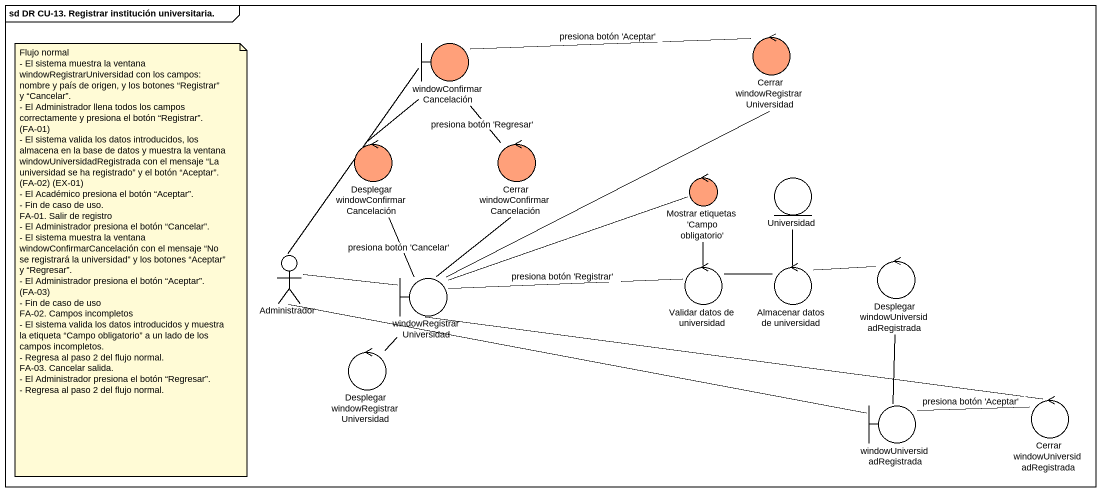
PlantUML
@startuml
mainframe sd DR CU-13. Registrar institución universitaria.
boundary windowConfirmarCancelación #FFA07A
control "Cerrar windowRegistrarUniversidad" as Cerrar_windowRegistrarUniver #FFA07A
control "Desplegar windowConfirmarCancelación" as Desplegar #FFA07A
control "Cerrar windowConfirmarCancelación" as Cerrar_windowConfirmarCancel #FFA07A
control "Mostrar etiquetas 'Campo obligatorio'" as Mostrar_etiquetas_Campo #FFA07A
entity Universidad
actor Administrador
control "Validar datos de universidad" as Validar_datos_de_universidad
control "Almacenar datos de universidad" as Almacenar_datos_de
control "Desplegar windowUniversidadRegistrada" as Desplegar_2
boundary windowRegistrarUniversidad
control "Desplegar windowRegistrarUniversidad" as Desplegar_3
boundary windowUniversidadRegistrada
control "Cerrar windowUniversidadRegistrada" as Cerrar_windowUniversidadRegi
windowConfirmarCancelación -right- Cerrar_windowRegistrarUniver : presiona botón 'Aceptar'
windowConfirmarCancelación -- Cerrar_windowConfirmarCancel : presiona botón 'Regresar'
Desplegar -up- windowConfirmarCancelación
Cerrar_windowConfirmarCancel -- windowRegistrarUniversidad
Mostrar_etiquetas_Campo -left- windowRegistrarUniversidad
Administrador -up- windowConfirmarCancelación
Administrador -right- windowRegistrarUniversidad
Administrador -right- windowUniversidadRegistrada
Validar_datos_de_universidad -up- Mostrar_etiquetas_Campo
Validar_datos_de_universidad -right- Almacenar_datos_de
Almacenar_datos_de -up- Universidad
Almacenar_datos_de -right- Desplegar_2
Desplegar_2 -- windowUniversidadRegistrada
windowRegistrarUniversidad -up- Cerrar_windowRegistrarUniver
windowRegistrarUniversidad -up- Desplegar : presiona botón 'Cancelar'
windowRegistrarUniversidad -right- Validar_datos_de_universidad : presiona botón 'Registrar'
windowRegistrarUniversidad -right- Cerrar_windowUniversidadRegi
Desplegar_3 -up- windowRegistrarUniversidad
windowUniversidadRegistrada -right- Cerrar_windowUniversidadRegi : presiona botón 'Aceptar'
note as N1
  Flujo normal
  - El sistema muestra la ventana windowRegistrarUniversidad con los campos: nombre y país de origen, y los botones “Registrar” y “Cancelar”.
  - El Administrador llena todos los campos correctamente y presiona el botón “Registrar”. (FA-01)
  - El sistema valida los datos introducidos, los almacena en la base de datos y muestra la ventana windowUniversidadRegistrada con el mensaje “La universidad se ha registrado” y el botón “Aceptar”. (FA-02) (EX-01)
  - El Académico presiona el botón “Aceptar”.
  - Fin de caso de uso.
  FA-01. Salir de registro
  - El Administrador presiona el botón “Cancelar”.
  - El sistema muestra la ventana windowConfirmarCancelación con el mensaje “No se registrará la universidad” y los botones “Aceptar” y “Regresar”.
  - El Administrador presiona el botón “Aceptar”. (FA-03)
  - Fin de caso de uso
  FA-02. Campos incompletos
  - El sistema valida los datos introducidos y muestra la etiqueta “Campo obligatorio” a un lado de los campos incompletos.
  - Regresa al paso 2 del flujo normal.
  FA-03. Cancelar salida.
  - El Administrador presiona el botón “Regresar”.
  - Regresa al paso 2 del flujo normal.
end note
@enduml
